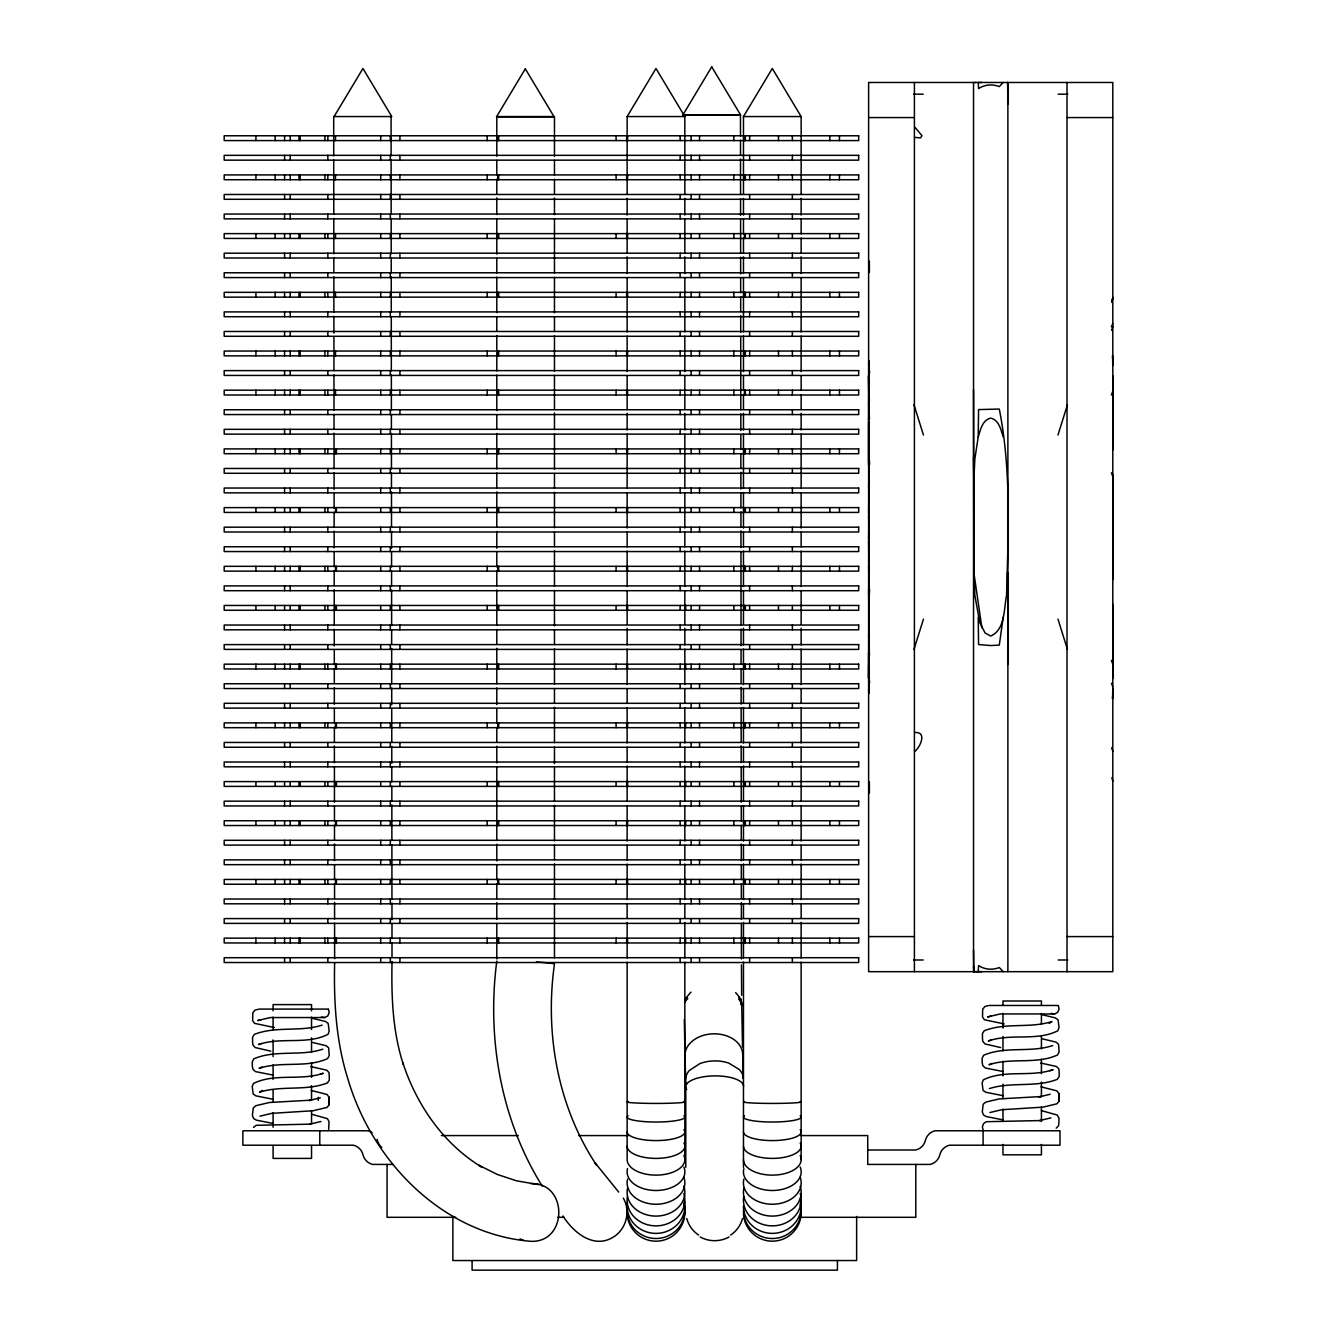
<?xml version="1.0" encoding="UTF-8"?>
<svg xmlns="http://www.w3.org/2000/svg" width="1337" height="1337" viewBox="0 0 1337 1337"><rect width="100%" height="100%" fill="white"/><g stroke="black" fill="none" stroke-linecap="round" stroke-linejoin="round"><path stroke-width="1.5" d="M259.963 1116.161L271.745 1113.353L313.176 1110.729L326.997 1107.437L329.052 1104.897L329.052 1101.504M329.052 1100.585L329.052 1097.192L327.013 1094.468L311.137 1090.44M868.649 388.649L868.615 375.262L868.615 463.237M868.649 665.508L868.615 678.878L868.615 652.439M1058.937 1096.992L1058.937 1093.599L1056.882 1090.858L1041.005 1086.847M989.848 1112.568L1001.63 1109.743L1043.061 1107.136L1056.865 1103.827L1058.937 1101.304L1058.937 1097.911M973.537 389.685L973.804 572.253L974.857 595.266L979.737 622.49L985.051 632.936L990.7 636.061C1005.407 629.694 1003.786 608.536 1006.56 595.266C1008.232 533.162 1011.39 470.357 999.291 409.055L978.567 409.59L978.216 436.998L974.857 458.875L973.804 481.905L973.804 572.253L981.91 627.972M1112.802 500.506L1112.802 553.652M868.615 512.973L869.134 470.189L868.615 487.621M1112.802 626.936L1112.802 664.522M1112.802 389.635L1112.802 427.222M868.615 538.677L869.134 512.723L868.615 677.926M1112.802 604.207L1112.802 678.444M1112.802 474.585L1112.802 579.573M868.615 419.751L869.368 398.944M868.615 465.543L868.615 421.64M973.537 966.216L973.804 971.681L978.216 971.681L978.567 965.531C984.567 969.676 992.572 970.227 999.291 967.537L1003.201 971.681L1112.802 971.681L1112.802 82.476L868.615 82.476L868.615 971.681L1003.201 971.681M1112.802 688.655L1112.551 698.415L1112.802 696.961M869.618 589.784L869.033 598.625L868.615 588.614M1112.551 698.415L1112.802 694.872M868.615 690.276L869.134 683.909L868.615 686.065M1112.802 375.714L1112.802 449.951M496.796 961.036C486.718 1038.297 500.807 1119.955 542.438 1186.404M869.618 371.218L869.033 376.716L869.134 360.856L868.615 363.681M328.651 1129.397L329.052 1121.643L327.415 1118.651L311.538 1114.222M1003.201 617.159L999.291 645.102L990.7 645.554L978.567 644.551L978.216 617.159M684.895 1002.082L684.979 999.458L687.803 995.898A28.846 23.314 -1.1 0 1 691.062 992.121M741.333 1003.268L741.734 1005.357L740.698 998.99L737.757 995.163A28.846 23.314 -1.1 0 0 735.617 992.656M869.368 261.2L869.368 272.43M869.368 781.71L869.368 792.958M923.449 619.115L913.956 649.448M1057.968 435.026L1067.461 404.71M1111.699 301.326L1112.802 297.366M978.216 436.998C980.422 430.013 982.377 419.902 990.7 418.097C999.04 419.902 1000.978 430.013 1003.201 436.998M1111.699 302.346L1112.802 298.803M1111.632 330.289L1112.802 326.495M1111.398 395.017L1112.802 391.156M741.751 1006.276L741.333 1002.115L741.734 1005.056L738.91 997.135M1111.398 326.83L1112.802 323.454M687.118 997.101L684.995 1001.914A28.846 13.922 -0.4 0 1 687.836 998.538M334.1 116.553L362.945 68.488L391.791 116.553L333.698 116.553L333.715 155.844M627.137 194.216L627.137 116.553L655.982 68.488L684.828 116.553L684.828 194.216M743.472 194.216L743.472 116.553L772.301 68.488L801.147 116.553L801.147 194.216M914.625 751.528C920.174 747.433 927.226 731.874 915.26 732.492M1003.118 82.476L999.291 86.604C992.572 83.93 984.567 84.465 978.567 88.626L978.283 82.476L981.809 82.476M1056.213 1128.194L1058.536 1125.804L1058.937 1122.361L1058.937 1118.05L1057.3 1115.041L1041.406 1110.629M253.529 1127.392L256.269 1125.303L311.538 1124.133M1049.211 1023.357L1052.002 1021.518C1030.008 1028.638 1005.875 1022.22 984.182 1030.777L982.444 1033.618L982.444 1037.93L982.779 1041.389L985.035 1043.946L1000.711 1047.59M262.453 1090.424L259.512 1092.195C281.539 1085.109 305.672 1091.427 327.398 1082.937L329.27 1080.196L329.27 1075.85L329.002 1072.541L326.696 1070.152L310.852 1066.625M260.999 1019.713L257.723 1020.566L270.258 1017.557L324.757 1017.557L327.749 1015.97L329.169 1012.828L328.501 1009.351M990.884 1016.103L987.592 1016.972L1000.143 1013.964L1054.642 1013.964L1057.634 1012.376L1059.054 1009.234L1058.386 1005.758M262.169 1066.993L259.094 1068.363C281.238 1060.843 306.156 1068.38 327.649 1058.57L329.22 1055.528L328.668 1047.874L326.211 1045.735L312.691 1042.492M992.054 1063.4L988.979 1064.77C1011.123 1057.233 1036.041 1064.787 1057.534 1054.977L1059.105 1051.935L1058.553 1044.281L1056.096 1042.125L1042.576 1038.899M729.049 1236.976C720.175 1241.923 709.078 1241.923 700.204 1236.976M261.617 1043.495L258.476 1044.581C280.837 1036.626 306.674 1045.183 328.016 1034.337L329.153 1031.094L328.183 1023.457L325.509 1021.485L312.256 1018.309M991.486 1039.885L988.361 1040.988C1010.722 1033.033 1036.559 1041.573 1057.901 1030.727L1059.038 1027.484L1058.068 1019.864L1055.378 1017.892L1042.141 1014.716M319.944 1074.346L323.236 1073.243C300.758 1081.115 275.038 1072.826 253.462 1083.438L252.225 1086.53L253.178 1094.034L255.969 1095.872L273.132 1099.281M1049.829 1070.753L1053.121 1069.633C1030.643 1077.522 1004.906 1069.232 983.33 1079.845L982.11 1082.937L983.063 1090.44L985.854 1092.279L1003.017 1095.688M258.191 1009.301L254.916 1010.154L252.793 1012.844L252.643 1020.616L254.531 1023.357L274.386 1027.551M988.076 1005.708L984.801 1006.56L982.678 1009.234L982.528 1017.022L984.4 1019.763L1004.271 1023.941M322.117 1025.128C300.123 1032.231 275.99 1025.83 254.297 1034.387L252.576 1037.211L252.576 1041.523L252.894 1044.982L255.15 1047.539L270.826 1051.183M322.785 1049.177C300.457 1056.648 275.572 1049.411 253.746 1058.871L252.292 1061.795L252.292 1066.141L252.994 1069.416L255.601 1071.639L272.949 1075.082M320.362 1097.844L309.081 1100.552L311.137 1100.15L269.272 1102.507L255.952 1105.699L253.295 1107.838L252.409 1115.509L253.646 1118.601L256.537 1120.189L273.416 1123.531M309.482 1124.25L321.014 1121.492M1052.67 1045.567C1030.326 1053.038 1005.441 1045.818 983.631 1055.261L982.16 1058.185L982.16 1062.547L982.879 1065.823L985.469 1068.046L1002.834 1071.472M989.38 1088.585C1011.407 1081.516 1035.54 1087.833 1057.283 1079.343L1059.155 1076.586L1059.155 1072.257L1058.887 1068.948L1056.581 1066.542L1040.738 1063.015M1050.23 1094.251L1038.949 1096.942L1041.005 1096.557L999.14 1098.914L985.82 1102.089L983.163 1104.245L982.294 1111.916L983.531 1115.008L986.422 1116.596L1003.302 1119.938M1039.35 1120.64L1050.899 1117.882M1041.406 1120.523L986.138 1121.71L983.397 1123.799L982.361 1127.191L983.397 1130.567M974.94 82.476L976.211 82.476M682.789 115.216L740.464 115.149L740.497 136.023M913.572 94.175L923.249 94.175M1058.169 94.175L1067.845 94.175M627.137 116.553L684.828 116.553M743.472 116.553L801.147 116.553M868.615 117.572L914.408 117.572M1067.01 117.572L1112.802 117.572M868.615 936.585L914.408 936.585M1067.01 936.585L1112.802 936.585M913.572 959.983L923.249 959.983M1058.169 959.983L1067.845 959.983M978.216 971.681L981.91 971.681M989.046 1005.474L1058.102 1005.474M259.161 1009.084L328.217 1009.084M441.377 1135.581L518.321 1135.581M578.637 1135.581L628.557 1135.581M801.181 1135.581L867.73 1135.581L867.73 1164.427L930.218 1164.427A12.986 12.986 0 0 0 939.827 1154.817A12.986 12.986 0 0 1 949.437 1145.207L1059.99 1145.207L1059.99 1130.784L935.031 1130.784A12.986 12.986 0 0 0 925.405 1140.394A12.986 12.986 0 0 1 915.795 1150.004L867.73 1150.004M393.078 1164.427L372.639 1164.427A12.986 12.986 0 0 1 363.029 1154.817A12.986 12.986 0 0 0 353.419 1145.207L242.866 1145.207L242.866 1130.784L367.842 1130.784A12.986 12.986 0 0 1 372.171 1132.706M455.767 1217.305L387.061 1217.305L387.061 1164.427M557.763 1217.305L563.997 1217.305M799.225 1217.305L915.795 1217.305L915.795 1164.427M531.006 1183.629C568.058 1182.226 568.058 1242.708 531.006 1241.321C443.566 1234.385 373.508 1162.806 348.706 1081.633L348.255 1080.095C336.088 1042.258 333.715 1002.332 334.634 962.841M1051.233 1013.413L1054.642 1013.964M321.365 1017.006L324.757 1017.557M538.477 1184.615L516.349 1180.772L497.28 1174.438L478.997 1165.296L482.222 1167.418C443.6 1144.154 416.609 1105.131 402.821 1062.681L403.256 1064.219C392.493 1031.078 391.34 996.015 392.025 961.47M914.625 137.393L920.508 137.895L922.012 135.739L915.26 127.583M520.076 1238.898L523.552 1240.335M741.717 1002.499L738.743 999.19M618.697 1192.086L595.115 1162.889L596.77 1165.496C557.679 1106.835 544.644 1033.267 554.471 964.027A28.879 1.203 3 0 0 536.354 961.971M562.961 1215.935C573.005 1232.062 593.177 1249.109 612.73 1237.444C626.134 1229.823 631.081 1211.372 623.276 1198.052M1111.398 660.378L1112.802 664.188M1111.482 683.274L1112.802 686.85M1067.461 649.448L1057.968 619.115M913.956 404.71L923.449 435.026M1111.465 472.78L1112.802 476.557M1111.632 747.734L1112.802 751.394M741.082 1002.75L740.698 998.99M1111.866 777.666L1112.802 781.243M868.615 368.093L869.134 370.249L868.615 363.881M741.634 1004.722L741.199 1003.302M868.615 690.46L869.134 693.285L869.033 677.424L869.618 682.906M1112.802 359.285L1112.551 355.742L1112.802 365.502M869.618 464.407L869.033 455.549L869.134 541.435L868.615 515.464M1007.881 87.941L1007.613 82.476L1007.881 104.236M868.615 403.339L869.368 419.317L868.615 376.215M868.615 634.407L869.368 655.214L868.615 590.904M868.615 566.52L869.134 583.968L868.615 541.167M685.63 1079.561L685.012 1055.428A28.846 21.141 -1.3 0 1 713.59 1033.819A28.846 21.141 -1.3 0 1 742.687 1054.475L743.288 1078.508A29.915 18.417 -1.3 0 0 739.344 1069.533L728.732 1063.082A28.361 17.465 -1.3 0 0 699.903 1063.6L689.407 1070.436A29.915 18.417 -1.3 0 0 686.65 1084.223M741.751 1006.761L742.536 1046.921M684.31 1019.513L684.862 1047.79M973.537 949.922L973.804 971.681M1007.881 596.62L1007.613 572.253L1007.881 664.472M973.537 457.521L973.804 481.905M741.45 964.879L741.667 995.296M740.497 140.201L740.514 154.825M740.514 159.003L740.564 194.517M740.564 198.695L740.581 215.391M740.581 219.569L740.631 252.994M740.631 257.172L740.648 273.884M740.648 278.063L740.665 292.669M740.681 296.847L740.698 311.471M740.698 315.649L740.715 332.361M740.715 336.54L740.798 409.64M740.815 413.818L740.832 430.514M740.832 434.692L740.848 449.316M740.848 453.494L740.865 468.117M740.865 472.295L740.899 489.008M740.899 493.186L740.915 507.793M740.915 511.971L740.932 526.594M740.932 530.772L740.965 547.485M740.965 551.663L741.049 624.763M741.049 628.942L741.066 645.654M741.082 649.815L741.099 664.439M741.099 668.617L741.116 683.24M741.116 687.419L741.133 704.131M741.149 708.309L741.183 741.717M741.183 745.896L741.199 762.608M741.216 766.786L741.25 802.284M741.25 806.462L741.266 821.085M741.266 825.263L741.283 839.887M741.3 844.065L741.316 860.777M741.316 864.955L741.333 879.562M741.333 883.74L741.35 898.364M741.366 902.542L741.383 919.254M741.383 923.432L741.433 958.93M391.106 155.811L391.089 116.553M391.106 159.989L391.173 214.254M391.173 218.432L391.206 253.913M391.223 258.091L391.24 272.698M391.24 276.876L391.273 312.357M391.29 316.535L391.34 370.8M391.357 374.978L391.39 410.459M391.39 414.62L391.407 429.244M391.423 433.405L391.457 468.903M391.457 473.064L391.474 487.687M391.49 491.849L391.524 527.33M391.524 531.508L391.54 548.203M391.557 552.382L391.574 566.988M391.574 571.166L391.591 585.773M391.591 589.951L391.641 625.432M391.641 629.61L391.657 644.217M391.657 648.395L391.708 683.875M391.708 688.054L391.724 704.749M391.724 708.928L391.774 742.319M391.774 746.497L391.791 763.193M391.791 767.371L391.808 781.978M391.825 786.156L391.841 800.763M391.841 804.941L391.875 840.421M391.891 844.6L391.942 898.865M391.958 903.043L391.975 919.739M391.975 923.9L391.992 938.524M391.992 942.685L392.008 957.309M333.715 160.005L333.782 214.221M333.782 218.399L333.832 253.846M333.832 258.008L333.849 272.614M333.849 276.776L333.899 312.24M333.899 316.401L333.916 333.08M333.916 337.258L333.966 370.616M333.966 374.795L333.999 410.242M334.016 414.403L334.033 429.01M334.033 433.171L334.066 468.635M334.083 472.797L334.1 489.476M334.1 493.654L334.116 508.244M334.116 512.422L334.133 527.012M334.15 531.19L334.166 547.869M334.166 552.031L334.183 566.637M334.183 570.799L334.2 585.405M334.217 589.567L334.25 625.031M334.25 629.192L334.267 645.871M334.283 650.049L334.3 664.639M334.3 668.818L334.317 683.408M334.317 687.586L334.334 704.265M334.35 708.426L334.367 723.033M334.367 727.194L334.384 741.801M334.384 745.962L334.4 762.658M334.417 766.82L334.451 802.267M334.451 806.445L334.467 821.035M334.484 825.213L334.501 839.803M334.501 843.981L334.517 860.66M334.517 864.822L334.534 879.428M334.551 883.59L334.568 898.197M334.568 902.358L334.584 919.054M334.584 923.215L334.634 958.662M1067.01 82.476L1067.01 971.681M1058.937 1093.599L1058.937 1101.304M1041.423 1005.157L1041.423 1000.995L1002.967 1000.995L1002.967 1005.157M1041.423 1013.479L1041.423 1023.875M1041.423 1036.342L1041.423 1048.81M1041.423 1059.205L1041.423 1073.745M1041.423 1082.068L1041.423 1096.607M1041.423 1107.003L1041.423 1121.559M1041.423 1144.422L1041.423 1154.817L1002.967 1154.817L1002.967 1144.422M1007.881 82.476L1007.881 971.681M1002.967 1013.479L1002.967 1028.019M1002.967 1036.342L1002.967 1050.882M1002.967 1061.277L1002.967 1075.834M1002.967 1084.14L1002.967 1098.696M1002.967 1109.092L1002.967 1121.559M983.096 1130.784L983.096 1145.207M973.537 82.476L973.537 971.681M914.408 82.476L914.408 971.681M856.633 1216.469L856.633 1260.54L452.875 1260.54L452.875 1216.469M839.452 135.772L839.452 140.586M839.452 174.913L839.452 179.726M839.452 233.624L839.452 238.437M839.452 292.335L839.452 297.148M839.452 351.046L839.452 355.859M839.452 390.187L839.452 395M839.452 448.898L839.452 453.711M839.452 507.609L839.452 512.422M839.452 566.32L839.452 571.133M839.452 605.46L839.452 610.274M839.452 664.171L839.452 668.968M839.452 722.882L839.452 727.679M839.452 781.593L839.452 786.39M839.452 820.734L839.452 825.531M839.452 879.445L839.452 884.242M839.452 938.139L839.452 942.953M837.413 1260.54L837.413 1270.15L472.095 1270.15L472.095 1260.54M829.842 135.772L829.842 140.586M829.842 174.913L829.842 179.726M829.842 233.624L829.842 238.437M829.842 292.335L829.842 297.148M829.842 351.046L829.842 355.859M829.842 390.187L829.842 395M829.842 448.898L829.842 453.711M829.842 507.609L829.842 512.422M829.842 566.32L829.842 571.133M829.842 605.46L829.842 610.274M829.842 664.171L829.842 668.968M829.842 722.882L829.842 727.679M829.842 781.593L829.842 786.39M829.842 820.734L829.842 825.531M829.842 879.445L829.842 884.242M829.842 938.139L829.842 942.953M801.147 198.377L801.147 215.073M801.147 219.251L801.147 233.858M801.147 238.036L801.147 252.643M801.147 256.804L801.147 273.5M801.147 277.678L801.147 331.927M801.147 336.105L801.147 371.569M801.147 375.747L801.147 390.354M801.147 394.532L801.147 409.139M801.147 413.317L801.147 429.996M801.147 434.174L801.147 488.423M801.147 492.601L801.147 528.082M801.147 532.26L801.147 546.866M801.147 551.028L801.147 586.508M801.147 590.687L801.147 624.061M801.147 628.24L801.147 644.935M801.147 649.113L801.147 684.577M801.147 688.756L801.147 703.362M801.147 707.54L801.147 743.004M801.147 747.182L801.147 761.789M801.147 765.967L801.147 801.431M801.147 805.609L801.147 841.073M801.147 845.251L801.147 859.858M801.147 864.036L801.147 899.5M801.147 903.678L801.147 918.285M801.147 922.463L801.147 957.944M801.147 962.105L801.147 1159.563M792.356 135.772L792.356 140.586M792.356 155.343L792.356 160.156M792.356 174.913L792.356 179.726M792.356 194.483L792.356 199.297M792.356 214.054L792.356 218.867M792.356 233.624L792.356 238.437M792.356 253.194L792.356 258.008M792.356 272.765L792.356 277.578M792.356 292.335L792.356 297.148M792.356 311.905L792.356 316.719M792.356 331.476L792.356 336.289M792.356 351.046L792.356 355.859M792.356 370.616L792.356 375.43M792.356 390.187L792.356 395M792.356 409.757L792.356 414.57M792.356 429.327L792.356 434.141M792.356 448.898L792.356 453.711M792.356 468.468L792.356 473.281M792.356 488.038L792.356 492.852M792.356 507.609L792.356 512.422M792.356 527.179L792.356 531.992M792.356 546.749L792.356 551.563M792.356 566.32L792.356 571.133M792.356 585.89L792.356 590.703M792.356 605.46L792.356 610.274M792.356 625.031L792.356 629.827M792.356 644.601L792.356 649.398M792.356 664.171L792.356 668.968M792.356 683.742L792.356 688.538M792.356 703.312L792.356 708.109M792.356 722.882L792.356 727.679M792.356 742.453L792.356 747.249M792.356 762.023L792.356 766.82M792.356 781.593L792.356 786.39M792.356 801.164L792.356 805.96M792.356 820.734L792.356 825.531M792.356 840.304L792.356 845.101M792.356 859.875L792.356 864.671M792.356 879.445L792.356 884.242M792.356 899.016L792.356 903.812M792.356 918.586L792.356 923.382M792.356 938.139L792.356 942.953M792.356 957.71L792.356 962.523M778.485 135.772L778.485 140.586M778.485 174.913L778.485 179.726M778.485 233.624L778.485 238.437M778.485 292.335L778.485 297.148M778.485 351.046L778.485 355.859M778.485 390.187L778.485 395M778.485 448.898L778.485 453.711M778.485 507.609L778.485 512.422M778.485 566.32L778.485 571.133M778.485 605.46L778.485 610.274M778.485 664.171L778.485 668.968M778.485 722.882L778.485 727.679M778.485 781.593L778.485 786.39M778.485 820.734L778.485 825.531M778.485 879.445L778.485 884.242M778.485 938.139L778.485 942.953M749.639 135.772L749.639 140.586M749.639 155.343L749.639 160.156M749.639 174.913L749.639 179.726M749.639 194.483L749.639 199.297M749.639 214.054L749.639 218.867M749.639 233.624L749.639 238.437M749.639 253.194L749.639 258.008M749.639 272.765L749.639 277.578M749.639 292.335L749.639 297.148M749.639 311.905L749.639 316.719M749.639 331.476L749.639 336.289M749.639 351.046L749.639 355.859M749.639 370.616L749.639 375.43M749.639 390.187L749.639 395M749.639 409.757L749.639 414.57M749.639 429.327L749.639 434.141M749.639 448.898L749.639 453.711M749.639 468.468L749.639 473.281M749.639 488.038L749.639 492.852M749.639 507.609L749.639 512.422M749.639 527.179L749.639 531.992M749.639 546.749L749.639 551.563M749.639 566.32L749.639 571.133M749.639 585.89L749.639 590.703M749.639 605.46L749.639 610.274M749.639 625.031L749.639 629.827M749.639 644.601L749.639 649.398M749.639 664.171L749.639 668.968M749.639 683.742L749.639 688.538M749.639 703.312L749.639 708.109M749.639 722.882L749.639 727.679M749.639 742.453L749.639 747.249M749.639 762.023L749.639 766.82M749.639 781.593L749.639 786.39M749.639 801.164L749.639 805.96M749.639 820.734L749.639 825.531M749.639 840.304L749.639 845.101M749.639 859.875L749.639 864.671M749.639 879.445L749.639 884.242M749.639 899.016L749.639 903.812M749.639 918.586L749.639 923.382M749.639 938.139L749.639 942.953M749.639 957.71L749.639 962.523M745.344 135.772L745.344 140.586M745.344 174.913L745.344 179.726M745.344 233.624L745.344 238.437M745.344 292.335L745.344 297.148M745.344 351.046L745.344 355.859M745.344 390.187L745.344 395M745.344 448.898L745.344 453.711M745.344 507.609L745.344 512.422M745.344 566.32L745.344 571.133M745.344 605.46L745.344 610.274M745.344 664.171L745.344 668.968M745.344 722.882L745.344 727.679M745.344 781.593L745.344 786.39M745.344 820.734L745.344 825.531M745.344 879.445L745.344 884.242M745.344 938.139L745.344 942.953M744.442 135.772L744.442 140.586M744.442 174.913L744.442 179.726M744.442 233.624L744.442 238.437M744.442 292.335L744.442 297.148M744.442 351.046L744.442 355.859M744.442 390.187L744.442 395M744.442 448.898L744.442 453.711M744.442 507.609L744.442 512.422M744.442 566.32L744.442 571.133M744.442 605.46L744.442 610.274M744.442 664.171L744.442 668.968M744.442 722.882L744.442 727.679M744.442 781.593L744.442 786.39M744.442 820.734L744.442 825.531M744.442 879.445L744.442 884.242M744.442 938.139L744.442 942.953M743.472 198.377L743.472 215.073M743.472 219.251L743.472 233.858M743.472 238.036L743.472 252.643M743.472 256.804L743.472 273.5M743.472 277.678L743.472 331.927M743.472 336.105L743.472 371.569M743.472 375.747L743.472 390.354M743.472 394.532L743.472 409.139M743.472 413.317L743.472 429.996M743.472 434.174L743.472 488.423M743.472 492.601L743.472 528.082M743.472 532.26L743.472 546.866M743.472 551.028L743.472 586.508M743.472 590.687L743.472 624.061M743.472 628.24L743.472 644.935M743.472 649.113L743.472 684.577M743.472 688.756L743.472 703.362M743.472 707.54L743.472 743.004M743.472 747.182L743.472 761.789M743.472 765.967L743.472 801.431M743.472 805.609L743.472 841.073M743.472 845.251L743.472 859.858M743.472 864.036L743.472 899.5M743.472 903.678L743.472 918.285M743.472 922.463L743.472 957.944M743.472 962.105L743.472 1167.318M733.846 135.772L733.846 140.586M733.846 174.913L733.846 179.726M733.846 233.624L733.846 238.437M733.846 292.335L733.846 297.148M733.846 351.046L733.846 355.859M733.846 390.187L733.846 395M733.846 448.898L733.846 453.711M733.846 507.609L733.846 512.422M733.846 566.32L733.846 571.133M733.846 605.46L733.846 610.274M733.846 664.171L733.846 668.968M733.846 722.882L733.846 727.679M733.846 781.593L733.846 786.39M733.846 820.734L733.846 825.531M733.846 879.445L733.846 884.242M733.846 938.139L733.846 942.953M699.535 135.772L699.535 140.586M699.535 155.343L699.535 160.156M699.535 174.913L699.535 179.726M699.535 194.483L699.535 199.297M699.535 214.054L699.535 218.867M699.535 233.624L699.535 238.437M699.535 253.194L699.535 258.008M699.535 272.765L699.535 277.578M699.535 292.335L699.535 297.148M699.535 311.905L699.535 316.719M699.535 331.476L699.535 336.289M699.535 351.046L699.535 355.859M699.535 370.616L699.535 375.43M699.535 390.187L699.535 395M699.535 409.757L699.535 414.57M699.535 429.327L699.535 434.141M699.535 448.898L699.535 453.711M699.535 468.468L699.535 473.281M699.535 488.038L699.535 492.852M699.535 507.609L699.535 512.422M699.535 527.179L699.535 531.992M699.535 546.749L699.535 551.563M699.535 566.32L699.535 571.133M699.535 585.89L699.535 590.703M699.535 605.46L699.535 610.274M699.535 625.031L699.535 629.827M699.535 644.601L699.535 649.398M699.535 664.171L699.535 668.968M699.535 683.742L699.535 688.538M699.535 703.312L699.535 708.109M699.535 722.882L699.535 727.679M699.535 742.453L699.535 747.249M699.535 762.023L699.535 766.82M699.535 781.593L699.535 786.39M699.535 801.164L699.535 805.96M699.535 820.734L699.535 825.531M699.535 840.304L699.535 845.101M699.535 859.875L699.535 864.671M699.535 879.445L699.535 884.242M699.535 899.016L699.535 903.812M699.535 918.586L699.535 923.382M699.535 938.139L699.535 942.953M699.535 957.71L699.535 962.523M691.145 135.772L691.145 140.586M691.145 155.343L691.145 160.156M691.145 174.913L691.145 179.726M691.145 194.483L691.145 199.297M691.145 214.054L691.145 218.867M691.145 233.624L691.145 238.437M691.145 253.194L691.145 258.008M691.145 272.765L691.145 277.578M691.145 292.335L691.145 297.148M691.145 311.905L691.145 316.719M691.145 331.476L691.145 336.289M691.145 351.046L691.145 355.859M691.145 370.616L691.145 375.43M691.145 390.187L691.145 395M691.145 409.757L691.145 414.57M691.145 429.327L691.145 434.141M691.145 448.898L691.145 453.711M691.145 468.468L691.145 473.281M691.145 488.038L691.145 492.852M691.145 507.609L691.145 512.422M691.145 527.179L691.145 531.992M691.145 546.749L691.145 551.563M691.145 566.32L691.145 571.133M691.145 585.89L691.145 590.703M691.145 605.46L691.145 610.274M691.145 625.031L691.145 629.827M691.145 644.601L691.145 649.398M691.145 664.171L691.145 668.968M691.145 683.742L691.145 688.538M691.145 703.312L691.145 708.109M691.145 722.882L691.145 727.679M691.145 742.453L691.145 747.249M691.145 762.023L691.145 766.82M691.145 781.593L691.145 786.39M691.145 801.164L691.145 805.96M691.145 820.734L691.145 825.531M691.145 840.304L691.145 845.101M691.145 859.875L691.145 864.671M691.145 879.445L691.145 884.242M691.145 899.016L691.145 903.812M691.145 918.586L691.145 923.382M691.145 938.139L691.145 942.953M691.145 957.71L691.145 962.523M685.781 1086.78L685.781 1167.318M685.63 605.46L685.63 610.274M685.63 664.171L685.63 668.968M685.63 722.882L685.63 727.679M685.63 781.593L685.63 786.39M685.63 820.734L685.63 825.531M685.63 879.445L685.63 884.242M685.63 938.139L685.63 942.953M684.828 198.377L684.828 215.073M684.828 219.251L684.828 252.643M684.828 256.804L684.828 273.5M684.828 277.678L684.828 331.927M684.828 336.105L684.828 371.569M684.828 375.747L684.828 409.139M684.828 413.317L684.828 429.996M684.828 434.174L684.828 488.423M684.828 492.601L684.828 528.082M684.828 532.26L684.828 546.866M684.828 551.028L684.828 586.508M684.828 590.687L684.828 624.061M684.828 628.24L684.828 644.935M684.828 649.113L684.828 684.577M684.828 688.756L684.828 703.362M684.828 707.54L684.828 743.004M684.828 747.182L684.828 761.789M684.828 765.967L684.828 801.431M684.828 805.609L684.828 841.073M684.828 845.251L684.828 859.858M684.828 864.036L684.828 899.5M684.828 903.678L684.828 918.285M684.828 922.463L684.828 957.944M684.828 962.105L684.828 1159.563M680.149 135.772L680.149 140.586M680.149 155.343L680.149 160.156M680.149 174.913L680.149 179.726M680.149 194.483L680.149 199.297M680.149 214.054L680.149 218.867M680.149 233.624L680.149 238.437M680.149 253.194L680.149 258.008M680.149 272.765L680.149 277.578M680.149 292.335L680.149 297.148M680.149 311.905L680.149 316.719M680.149 331.476L680.149 336.289M680.149 351.046L680.149 355.859M680.149 370.616L680.149 375.43M680.149 390.187L680.149 395M680.149 409.757L680.149 414.57M680.149 429.327L680.149 434.141M680.149 448.898L680.149 453.711M680.149 468.468L680.149 473.281M680.149 488.038L680.149 492.852M680.149 507.609L680.149 512.422M680.149 527.179L680.149 531.992M680.149 546.749L680.149 551.563M680.149 566.32L680.149 571.133M680.149 585.89L680.149 590.703M680.149 605.46L680.149 610.274M680.149 625.031L680.149 629.827M680.149 644.601L680.149 649.398M680.149 664.171L680.149 668.968M680.149 683.742L680.149 688.538M680.149 703.312L680.149 708.109M680.149 722.882L680.149 727.679M680.149 742.453L680.149 747.249M680.149 762.023L680.149 766.82M680.149 781.593L680.149 786.39M680.149 801.164L680.149 805.96M680.149 820.734L680.149 825.531M680.149 840.304L680.149 845.101M680.149 859.875L680.149 864.671M680.149 879.445L680.149 884.242M680.149 899.016L680.149 903.812M680.149 918.586L680.149 923.382M680.149 938.139L680.149 942.953M680.149 957.71L680.149 962.523M627.588 135.772L627.588 140.586M627.588 174.913L627.588 179.726M627.588 233.624L627.588 238.437M627.588 292.335L627.588 297.148M627.588 351.046L627.588 355.859M627.588 390.187L627.588 395M627.588 448.898L627.588 453.711M627.588 507.609L627.588 512.422M627.588 566.32L627.588 571.133M627.588 605.46L627.588 610.274M627.588 664.171L627.588 668.968M627.588 722.882L627.588 727.679M627.588 781.593L627.588 786.39M627.588 820.734L627.588 825.531M627.588 879.445L627.588 884.242M627.588 938.139L627.588 942.953M627.137 198.377L627.137 215.073M627.137 219.251L627.137 233.858M627.137 238.036L627.137 252.643M627.137 256.804L627.137 273.5M627.137 277.678L627.137 331.927M627.137 336.105L627.137 371.569M627.137 375.747L627.137 390.354M627.137 394.532L627.137 409.139M627.137 413.317L627.137 429.996M627.137 434.174L627.137 488.423M627.137 492.601L627.137 528.082M627.137 532.26L627.137 546.866M627.137 551.028L627.137 586.508M627.137 590.687L627.137 624.061M627.137 628.24L627.137 644.935M627.137 649.113L627.137 684.577M627.137 688.756L627.137 703.362M627.137 707.54L627.137 743.004M627.137 747.182L627.137 761.789M627.137 765.967L627.137 801.431M627.137 805.609L627.137 841.073M627.137 845.251L627.137 859.858M627.137 864.036L627.137 899.5M627.137 903.678L627.137 918.285M627.137 922.463L627.137 957.944M627.137 962.105L627.137 1159.563A28.879 15.559 0 0 0 659.759 1174.989A28.879 15.559 0 0 0 683.875 1155.536M626.685 135.772L626.685 140.586M626.685 174.913L626.685 179.726M626.685 233.624L626.685 238.437M626.685 292.335L626.685 297.148M626.685 351.046L626.685 355.859M626.685 390.187L626.685 395M626.685 448.898L626.685 453.711M626.685 507.609L626.685 512.422M626.685 566.32L626.685 571.133M626.685 605.46L626.685 610.274M626.685 664.171L626.685 668.968M626.685 722.882L626.685 727.679M626.685 781.593L626.685 786.39M626.685 820.734L626.685 825.531M626.685 879.445L626.685 884.242M626.685 938.139L626.685 942.953M616.09 135.772L616.09 140.586M616.09 174.913L616.09 179.726M616.09 233.624L616.09 238.437M616.09 292.335L616.09 297.148M616.09 351.046L616.09 355.859M616.09 390.187L616.09 395M616.09 448.898L616.09 453.711M616.09 507.609L616.09 512.422M616.09 566.32L616.09 571.133M616.09 605.46L616.09 610.274M616.09 664.171L616.09 668.968M616.09 722.882L616.09 727.679M616.09 781.593L616.09 786.39M616.09 820.734L616.09 825.531M616.09 879.445L616.09 884.242M616.09 938.139L616.09 942.953M554.471 156.212L554.471 116.553L496.796 116.553L496.796 156.178M554.471 160.39L554.471 174.997M554.471 179.175L554.471 193.781M554.471 197.96L554.471 214.655M554.471 218.833L554.471 273.099M554.471 277.277L554.471 312.758M554.471 316.936L554.471 331.559M554.471 335.721L554.471 371.218M554.471 375.379L554.471 408.788M554.471 412.966L554.471 429.662M554.471 433.84L554.471 469.32M554.471 473.499L554.471 488.105M554.471 492.283L554.471 527.764M554.471 531.942L554.471 546.549M554.471 550.727L554.471 586.208M554.471 590.386L554.471 625.866M554.471 630.045L554.471 644.651M554.471 648.829L554.471 684.31M554.471 688.488L554.471 703.095M554.471 707.273L554.471 742.754M554.471 746.932L554.471 763.628M554.471 767.806L554.471 801.197M554.471 805.375L554.471 840.873M554.471 845.034L554.471 859.658M554.471 863.819L554.471 899.316M554.471 903.478L554.471 957.76M498.668 135.772L498.668 140.586M498.668 174.913L498.668 179.726M498.668 233.624L498.668 238.437M498.668 292.335L498.668 297.148M498.668 351.046L498.668 355.859M498.668 390.187L498.668 395M498.668 448.898L498.668 453.711M498.668 507.609L498.668 512.422M498.668 566.32L498.668 571.133M498.668 605.46L498.668 610.274M498.668 664.171L498.668 668.968M498.668 722.882L498.668 727.679M498.668 781.593L498.668 786.39M498.668 820.734L498.668 825.531M498.668 879.445L498.668 884.242M498.668 938.139L498.668 942.953M497.782 135.772L497.782 140.586M497.782 174.913L497.782 179.726M497.782 233.624L497.782 238.437M497.782 292.335L497.782 297.148M497.782 351.046L497.782 355.859M497.782 390.187L497.782 395M497.782 448.898L497.782 453.711M497.782 507.609L497.782 512.422M497.782 566.32L497.782 571.133M497.782 605.46L497.782 610.274M497.782 664.171L497.782 668.968M497.782 722.882L497.782 727.679M497.782 781.593L497.782 786.39M497.782 820.734L497.782 825.531M497.782 879.445L497.782 884.242M497.782 938.139L497.782 942.953M496.796 160.34L496.796 174.93M496.796 179.108L496.796 193.698M496.796 197.876L496.796 214.555M496.796 218.733L496.796 254.18M496.796 258.342L496.796 272.932M496.796 277.11L496.796 312.557M496.796 316.719L496.796 331.325M496.796 335.487L496.796 370.934M496.796 375.112L496.796 410.559M496.796 414.721L496.796 429.327M496.796 433.489L496.796 468.936M496.796 473.114L496.796 487.704M496.796 491.882L496.796 527.33M496.796 531.491L496.796 548.17M496.796 552.348L496.796 566.938M496.796 571.116L496.796 585.706M496.796 589.884L496.796 625.332M496.796 629.493L496.796 644.083M496.796 648.261L496.796 683.708M496.796 687.886L496.796 704.566M496.796 708.727L496.796 723.334M496.796 727.495L496.796 742.085M496.796 746.263L496.796 762.942M496.796 767.12L496.796 840.087M496.796 844.265L496.796 860.944M496.796 865.106L496.796 879.713M496.796 883.874L496.796 898.481M496.796 902.642L496.796 919.321M496.796 923.499L496.796 958.947M487.186 135.772L487.186 140.586M487.186 174.913L487.186 179.726M487.186 233.624L487.186 238.437M487.186 292.335L487.186 297.148M487.186 351.046L487.186 355.859M487.186 390.187L487.186 395M487.186 448.898L487.186 453.711M487.186 507.609L487.186 512.422M487.186 566.32L487.186 571.133M487.186 605.46L487.186 610.274M487.186 664.171L487.186 668.968M487.186 722.882L487.186 727.679M487.186 781.593L487.186 786.39M487.186 820.734L487.186 825.531M487.186 879.445L487.186 884.242M487.186 938.139L487.186 942.953M399.93 135.772L399.93 140.586M399.93 155.343L399.93 160.156M399.93 174.913L399.93 179.726M399.93 194.483L399.93 199.297M399.93 214.054L399.93 218.867M399.93 233.624L399.93 238.437M399.93 253.194L399.93 258.008M399.93 272.765L399.93 277.578M399.93 292.335L399.93 297.148M399.93 311.905L399.93 316.719M399.93 331.476L399.93 336.289M399.93 351.046L399.93 355.859M399.93 370.616L399.93 375.43M399.93 390.187L399.93 395M399.93 409.757L399.93 414.57M399.93 429.327L399.93 434.141M399.93 448.898L399.93 453.711M399.93 468.468L399.93 473.281M399.93 488.038L399.93 492.852M399.93 507.609L399.93 512.422M399.93 527.179L399.93 531.992M399.93 546.749L399.93 551.563M399.93 566.32L399.93 571.133M399.93 585.89L399.93 590.703M399.93 605.46L399.93 610.274M399.93 625.031L399.93 629.827M399.93 644.601L399.93 649.398M399.93 664.171L399.93 668.968M399.93 683.742L399.93 688.538M399.93 703.312L399.93 708.109M399.93 722.882L399.93 727.679M399.93 742.453L399.93 747.249M399.93 762.023L399.93 766.82M399.93 781.593L399.93 786.39M399.93 801.164L399.93 805.96M399.93 820.734L399.93 825.531M399.93 840.304L399.93 845.101M399.93 859.875L399.93 864.671M399.93 879.445L399.93 884.242M399.93 899.016L399.93 903.812M399.93 918.586L399.93 923.382M399.93 938.139L399.93 942.953M399.93 957.71L399.93 962.523M390.32 135.772L390.32 140.586M390.32 155.343L390.32 160.156M390.32 174.913L390.32 179.726M390.32 194.483L390.32 199.297M390.32 214.054L390.32 218.867M390.32 233.624L390.32 238.437M390.32 253.194L390.32 258.008M390.32 272.765L390.32 277.578M390.32 292.335L390.32 297.148M390.32 311.905L390.32 316.719M390.32 331.476L390.32 336.289M390.32 351.046L390.32 355.859M390.32 370.616L390.32 375.43M390.32 390.187L390.32 395M390.32 409.757L390.32 414.57M390.32 429.327L390.32 434.141M390.32 448.898L390.32 453.711M390.32 468.468L390.32 473.281M390.32 488.038L390.32 492.852M390.32 507.609L390.32 512.422M390.32 527.179L390.32 531.992M390.32 546.749L390.32 551.563M390.32 566.32L390.32 571.133M390.32 585.89L390.32 590.703M390.32 605.46L390.32 610.274M390.32 625.031L390.32 629.827M390.32 644.601L390.32 649.398M390.32 664.171L390.32 668.968M390.32 683.742L390.32 688.538M390.32 703.312L390.32 708.109M390.32 722.882L390.32 727.679M390.32 742.453L390.32 747.249M390.32 762.023L390.32 766.82M390.32 781.593L390.32 786.39M390.32 801.164L390.32 805.96M390.32 820.734L390.32 825.531M390.32 840.304L390.32 845.101M390.32 859.875L390.32 864.671M390.32 879.445L390.32 884.242M390.32 899.016L390.32 903.812M390.32 918.586L390.32 923.382M390.32 938.139L390.32 942.953M390.32 957.71L390.32 962.523M380.711 135.772L380.711 140.586M380.711 155.343L380.711 160.156M380.711 174.913L380.711 179.726M380.711 194.483L380.711 199.297M380.711 214.054L380.711 218.867M380.711 233.624L380.711 238.437M380.711 253.194L380.711 258.008M380.711 272.765L380.711 277.578M380.711 292.335L380.711 297.148M380.711 311.905L380.711 316.719M380.711 331.476L380.711 336.289M380.711 351.046L380.711 355.859M380.711 370.616L380.711 375.43M380.711 390.187L380.711 395M380.711 409.757L380.711 414.57M380.711 429.327L380.711 434.141M380.711 448.898L380.711 453.711M380.711 468.468L380.711 473.281M380.711 488.038L380.711 492.852M380.711 507.609L380.711 512.422M380.711 527.179L380.711 531.992M380.711 546.749L380.711 551.563M380.711 566.32L380.711 571.133M380.711 585.89L380.711 590.703M380.711 605.46L380.711 610.274M380.711 625.031L380.711 629.827M380.711 644.601L380.711 649.398M380.711 664.171L380.711 668.968M380.711 683.742L380.711 688.538M380.711 703.312L380.711 708.109M380.711 722.882L380.711 727.679M380.711 742.453L380.711 747.249M380.711 762.023L380.711 766.82M380.711 781.593L380.711 786.39M380.711 801.164L380.711 805.96M380.711 820.734L380.711 825.531M380.711 840.304L380.711 845.101M380.711 859.875L380.711 864.671M380.711 879.445L380.711 884.242M380.711 899.016L380.711 903.812M380.711 918.586L380.711 923.382M380.711 938.139L380.711 942.953M380.711 957.71L380.711 962.523M336.389 448.898L336.389 453.711M336.389 507.609L336.389 512.422M336.389 566.32L336.389 571.133M336.389 605.46L336.389 610.274M336.389 664.171L336.389 668.968M336.389 722.882L336.389 727.679M336.389 781.593L336.389 786.39M336.389 820.734L336.389 825.531M336.389 879.445L336.389 884.242M336.389 938.139L336.389 942.953M335.503 135.772L335.503 140.586M335.503 174.913L335.503 179.726M335.503 233.624L335.503 238.437M335.503 292.335L335.503 297.148M335.503 351.046L335.503 355.859M335.503 390.187L335.503 395M335.503 448.898L335.503 453.711M335.503 507.609L335.503 512.422M335.503 566.32L335.503 571.133M335.503 605.46L335.503 610.274M335.503 664.171L335.503 668.968M335.503 722.882L335.503 727.679M335.503 781.593L335.503 786.39M335.503 820.734L335.503 825.531M335.503 879.445L335.503 884.242M335.503 938.139L335.503 942.953M329.052 1097.192L329.052 1104.897M327.832 135.772L327.832 140.586M327.832 155.343L327.832 160.156M327.832 174.913L327.832 179.726M327.832 194.483L327.832 199.297M327.832 214.054L327.832 218.867M327.832 233.624L327.832 238.437M327.832 253.194L327.832 258.008M327.832 272.765L327.832 277.578M327.832 292.335L327.832 297.148M327.832 311.905L327.832 316.719M327.832 331.476L327.832 336.289M327.832 351.046L327.832 355.859M327.832 370.616L327.832 375.43M327.832 390.187L327.832 395M327.832 409.757L327.832 414.57M327.832 429.327L327.832 434.141M327.832 448.898L327.832 453.711M327.832 468.468L327.832 473.281M327.832 488.038L327.832 492.852M327.832 507.609L327.832 512.422M327.832 527.179L327.832 531.992M327.832 546.749L327.832 551.563M327.832 566.32L327.832 571.133M327.832 585.89L327.832 590.703M327.832 605.46L327.832 610.274M327.832 625.031L327.832 629.827M327.832 644.601L327.832 649.398M327.832 664.171L327.832 668.968M327.832 683.742L327.832 688.538M327.832 703.312L327.832 708.109M327.832 722.882L327.832 727.679M327.832 742.453L327.832 747.249M327.832 762.023L327.832 766.82M327.832 781.593L327.832 786.39M327.832 801.164L327.832 805.96M327.832 820.734L327.832 825.531M327.832 840.304L327.832 845.101M327.832 859.875L327.832 864.671M327.832 879.445L327.832 884.242M327.832 899.016L327.832 903.812M327.832 918.586L327.832 923.382M327.832 938.139L327.832 942.953M327.832 957.71L327.832 962.523M324.908 135.772L324.908 140.586M324.908 174.913L324.908 179.726M324.908 233.624L324.908 238.437M324.908 292.335L324.908 297.148M324.908 351.046L324.908 355.859M324.908 390.187L324.908 395M324.908 448.898L324.908 453.711M324.908 507.609L324.908 512.422M324.908 566.32L324.908 571.133M324.908 605.46L324.908 610.274M324.908 664.171L324.908 668.968M324.908 722.882L324.908 727.679M324.908 781.593L324.908 786.39M324.908 820.734L324.908 825.531M324.908 879.445L324.908 884.242M324.908 938.139L324.908 942.953M319.777 1130.784L319.777 1145.207M318.306 1097.276L318.306 1100.368M311.538 1010.839L311.538 1004.605L273.099 1004.605L273.099 1010.839M311.538 1017.073L311.538 1029.54M311.538 1037.863L311.538 1052.403M311.538 1062.798L311.538 1077.355M311.538 1085.661L311.538 1100.217M311.538 1110.612L311.538 1123.08M311.538 1145.943L311.538 1158.41L273.099 1158.41L273.099 1145.943M300.173 135.772L300.173 140.586M300.173 174.913L300.173 179.726M300.173 233.624L300.173 238.437M300.173 292.335L300.173 297.148M300.173 351.046L300.173 355.859M300.173 390.187L300.173 395M300.173 448.898L300.173 453.711M300.173 507.609L300.173 512.422M300.173 566.32L300.173 571.133M300.173 605.46L300.173 610.274M300.173 664.171L300.173 668.968M300.173 722.882L300.173 727.679M300.173 781.593L300.173 786.39M300.173 820.734L300.173 825.531M300.173 879.445L300.173 884.242M300.173 938.139L300.173 942.953M299.003 135.772L299.003 140.586M299.003 174.913L299.003 179.726M299.003 233.624L299.003 238.437M299.003 292.335L299.003 297.148M299.003 351.046L299.003 355.859M299.003 390.187L299.003 395M299.003 448.898L299.003 453.711M299.003 507.609L299.003 512.422M299.003 566.32L299.003 571.133M299.003 605.46L299.003 610.274M299.003 664.171L299.003 668.968M299.003 722.882L299.003 727.679M299.003 781.593L299.003 786.39M299.003 820.734L299.003 825.531M299.003 879.445L299.003 884.242M299.003 938.139L299.003 942.953M290.213 135.772L290.213 140.586M290.213 155.343L290.213 160.156M290.213 174.913L290.213 179.726M290.213 194.483L290.213 199.297M290.213 214.054L290.213 218.867M290.213 233.624L290.213 238.437M290.213 253.194L290.213 258.008M290.213 272.765L290.213 277.578M290.213 292.335L290.213 297.148M290.213 311.905L290.213 316.719M290.213 331.476L290.213 336.289M290.213 351.046L290.213 355.859M290.213 370.616L290.213 375.43M290.213 390.187L290.213 395M290.213 409.757L290.213 414.57M290.213 429.327L290.213 434.141M290.213 448.898L290.213 453.711M290.213 468.468L290.213 473.281M290.213 488.038L290.213 492.852M290.213 507.609L290.213 512.422M290.213 527.179L290.213 531.992M290.213 546.749L290.213 551.563M290.213 566.32L290.213 571.133M290.213 585.89L290.213 590.703M290.213 605.46L290.213 610.274M290.213 625.031L290.213 629.827M290.213 644.601L290.213 649.398M290.213 664.171L290.213 668.968M290.213 683.742L290.213 688.538M290.213 703.312L290.213 708.109M290.213 722.882L290.213 727.679M290.213 742.453L290.213 747.249M290.213 762.023L290.213 766.82M290.213 781.593L290.213 786.39M290.213 801.164L290.213 805.96M290.213 820.734L290.213 825.531M290.213 840.304L290.213 845.101M290.213 859.875L290.213 864.671M290.213 879.445L290.213 884.242M290.213 899.016L290.213 903.812M290.213 918.586L290.213 923.382M290.213 938.139L290.213 942.953M290.213 957.71L290.213 962.523M284.58 135.772L284.58 140.586M284.58 155.343L284.58 160.156M284.58 174.913L284.58 179.726M284.58 194.483L284.58 199.297M284.58 214.054L284.58 218.867M284.58 233.624L284.58 238.437M284.58 253.194L284.58 258.008M284.58 272.765L284.58 277.578M284.58 292.335L284.58 297.148M284.58 311.905L284.58 316.719M284.58 331.476L284.58 336.289M284.58 351.046L284.58 355.859M284.58 370.616L284.58 375.43M284.58 390.187L284.58 395M284.58 409.757L284.58 414.57M284.58 429.327L284.58 434.141M284.58 448.898L284.58 453.711M284.58 468.468L284.58 473.281M284.58 488.038L284.58 492.852M284.58 507.609L284.58 512.422M284.58 527.179L284.58 531.992M284.58 546.749L284.58 551.563M284.58 566.32L284.58 571.133M284.58 585.89L284.58 590.703M284.58 605.46L284.58 610.274M284.58 625.031L284.58 629.827M284.58 644.601L284.58 649.398M284.58 664.171L284.58 668.968M284.58 683.742L284.58 688.538M284.58 703.312L284.58 708.109M284.58 722.882L284.58 727.679M284.58 742.453L284.58 747.249M284.58 762.023L284.58 766.82M284.58 781.593L284.58 786.39M284.58 801.164L284.58 805.96M284.58 820.734L284.58 825.531M284.58 840.304L284.58 845.101M284.58 859.875L284.58 864.671M284.58 879.445L284.58 884.242M284.58 899.016L284.58 903.812M284.58 918.586L284.58 923.382M284.58 938.139L284.58 942.953M284.58 957.71L284.58 962.523M275.155 135.772L275.155 140.586M275.155 174.913L275.155 179.726M275.155 233.624L275.155 238.437M275.155 292.335L275.155 297.148M275.155 351.046L275.155 355.859M275.155 390.187L275.155 395M275.155 448.898L275.155 453.711M275.155 507.609L275.155 512.422M275.155 566.32L275.155 571.133M275.155 605.46L275.155 610.274M275.155 664.171L275.155 668.968M275.155 722.882L275.155 727.679M275.155 781.593L275.155 786.39M275.155 820.734L275.155 825.531M275.155 879.445L275.155 884.242M275.155 938.139L275.155 942.953M273.099 1017.073L273.099 1029.54M273.099 1039.935L273.099 1056.564M273.099 1064.87L273.099 1079.427M273.099 1089.822L273.099 1102.29M273.099 1112.685L273.099 1127.241M255.935 135.772L255.935 140.586M255.935 174.913L255.935 179.726M255.935 233.624L255.935 238.437M255.935 292.335L255.935 297.148M255.935 351.046L255.935 355.859M255.935 390.187L255.935 395M255.935 448.898L255.935 453.711M255.935 507.609L255.935 512.422M255.935 566.32L255.935 571.133M255.935 605.46L255.935 610.274M255.935 664.171L255.935 668.968M255.935 722.882L255.935 727.679M255.935 781.593L255.935 786.39M255.935 820.734L255.935 825.531M255.935 879.445L255.935 884.242M255.935 938.139L255.935 942.953M381.78 1147.363A12.986 12.986 0 0 1 380.895 1146.561M380.092 1145.675A12.986 12.986 0 0 1 378.221 1142.65M377.786 1141.547A12.986 12.986 0 0 1 377.452 1140.394A12.986 12.986 0 0 0 377.118 1139.258M742.486 1218.559A28.846 28.829 0 0 1 730.637 1235.07M698.616 1235.07A28.846 28.829 0 0 1 686.767 1218.559M686.717 1089.538A28.913 10.612 -0.6 0 1 710.816 1076.018A28.913 10.612 -0.6 0 1 743.539 1086.246M683.875 1129.715A28.879 8.64 0 0 1 659.759 1140.511A28.879 8.64 0 0 1 627.12 1131.954M683.875 1115.827A28.879 4.93 0 0 1 655.982 1122.027A28.879 4.93 0 0 1 628.106 1115.827M683.859 1101.521A28.862 1.521 0 0 1 655.982 1103.426A28.862 1.521 0 0 1 628.106 1101.521M683.875 1167.017A28.879 18.634 0 0 1 657.236 1190.482A28.879 18.634 0 0 1 627.554 1168.605M683.875 1143.018A28.879 12.217 0 0 1 659.759 1158.293A28.879 12.217 0 0 1 627.12 1146.193M683.875 1177.295A28.879 21.392 0 0 1 657.236 1204.219A28.879 21.392 0 0 1 627.554 1179.117M683.875 1186.153A28.879 23.765 0 0 1 657.236 1216.068A28.879 23.765 0 0 1 627.554 1188.175M683.875 1193.456A28.879 25.737 0 0 1 657.871 1225.812A28.879 25.737 0 0 1 627.354 1196.765M683.875 1202.916A28.879 28.261 0 0 1 657.871 1238.446A28.879 28.261 0 0 1 627.354 1206.559M683.875 1199.088A28.879 27.241 0 0 1 657.871 1233.332A28.879 27.241 0 0 1 627.354 1202.581M683.875 1204.904A28.879 28.812 0 0 1 657.871 1241.12A28.879 28.812 0 0 1 627.354 1208.598M800.194 1129.715A28.879 8.64 0 0 1 776.078 1140.511A28.879 8.64 0 0 1 743.439 1131.954M800.194 1115.827A28.879 4.93 0 0 1 772.301 1122.027A28.879 4.93 0 0 1 744.425 1115.827M800.178 1101.521A28.862 1.521 0 0 1 772.301 1103.426A28.862 1.521 0 0 1 744.425 1101.521M800.194 1167.017A28.879 18.634 0 0 1 773.571 1190.482A28.879 18.634 0 0 1 743.873 1168.605M800.194 1155.536A28.879 15.559 0 0 1 776.078 1174.989A28.879 15.559 0 0 1 743.439 1159.563M800.194 1143.018A28.879 12.217 0 0 1 776.078 1158.293A28.879 12.217 0 0 1 743.439 1146.193M800.194 1177.295A28.879 21.392 0 0 1 773.571 1204.219A28.879 21.392 0 0 1 743.873 1179.117M800.194 1186.153A28.879 23.765 0 0 1 773.571 1216.068A28.879 23.765 0 0 1 743.873 1188.175M800.194 1193.456A28.879 25.737 0 0 1 774.19 1225.812A28.879 25.737 0 0 1 743.69 1196.765M800.194 1202.916A28.879 28.261 0 0 1 776.078 1238.279A28.879 28.261 0 0 1 743.439 1210.252M800.194 1199.088A28.879 27.241 0 0 1 776.078 1233.149A28.879 27.241 0 0 1 743.439 1206.141M800.194 1204.904A28.879 28.812 0 0 1 777.014 1240.786A28.879 28.812 0 0 1 743.489 1214.247M525.307 68.822L496.478 116.887L554.153 116.887L525.307 68.822M711.735 66.85L682.906 114.915L740.581 114.915L711.735 66.85M858.688 135.772L224.198 135.772L224.198 140.586L858.688 140.586L858.688 135.772M858.688 155.343L224.198 155.343L224.198 160.156L858.688 160.156L858.688 155.343M858.688 174.913L224.198 174.913L224.198 179.726L858.688 179.726L858.688 174.913M858.688 194.483L224.198 194.483L224.198 199.297L858.688 199.297L858.688 194.483M858.688 214.054L224.198 214.054L224.198 218.867L858.688 218.867L858.688 214.054M858.688 233.624L224.198 233.624L224.198 238.437L858.688 238.437L858.688 233.624M858.688 253.194L224.198 253.194L224.198 258.008L858.688 258.008L858.688 253.194M858.688 272.765L224.198 272.765L224.198 277.578L858.688 277.578L858.688 272.765M858.688 292.335L224.198 292.335L224.198 297.148L858.688 297.148L858.688 292.335M858.688 311.905L224.198 311.905L224.198 316.719L858.688 316.719L858.688 311.905M858.688 331.476L224.198 331.476L224.198 336.289L858.688 336.289L858.688 331.476M858.688 351.046L224.198 351.046L224.198 355.859L858.688 355.859L858.688 351.046M858.688 370.616L224.198 370.616L224.198 375.43L858.688 375.43L858.688 370.616M858.688 390.187L224.198 390.187L224.198 395L858.688 395L858.688 390.187M858.688 409.757L224.198 409.757L224.198 414.57L858.688 414.57L858.688 409.757M858.688 429.327L224.198 429.327L224.198 434.141L858.688 434.141L858.688 429.327M858.688 448.898L224.198 448.898L224.198 453.711L858.688 453.711L858.688 448.898M858.688 468.468L224.198 468.468L224.198 473.281L858.688 473.281L858.688 468.468M858.688 488.038L224.198 488.038L224.198 492.852L858.688 492.852L858.688 488.038M858.688 507.609L224.198 507.609L224.198 512.422L858.688 512.422L858.688 507.609M858.688 527.179L224.198 527.179L224.198 531.992L858.688 531.992L858.688 527.179M858.688 546.749L224.198 546.749L224.198 551.563L858.688 551.563L858.688 546.749M858.688 566.32L224.198 566.32L224.198 571.133L858.688 571.133L858.688 566.32M858.688 585.89L224.198 585.89L224.198 590.703L858.688 590.703L858.688 585.89M858.688 605.46L224.198 605.46L224.198 610.274L858.688 610.274L858.688 605.46M858.688 625.031L224.198 625.031L224.198 629.827L858.688 629.827L858.688 625.031M858.688 644.601L224.198 644.601L224.198 649.398L858.688 649.398L858.688 644.601M858.688 664.171L224.198 664.171L224.198 668.968L858.688 668.968L858.688 664.171M858.688 683.742L224.198 683.742L224.198 688.538L858.688 688.538L858.688 683.742M858.688 703.312L224.198 703.312L224.198 708.109L858.688 708.109L858.688 703.312M858.688 722.882L224.198 722.882L224.198 727.679L858.688 727.679L858.688 722.882M858.688 742.453L224.198 742.453L224.198 747.249L858.688 747.249L858.688 742.453M858.688 762.023L224.198 762.023L224.198 766.82L858.688 766.82L858.688 762.023M858.688 781.593L224.198 781.593L224.198 786.39L858.688 786.39L858.688 781.593M858.688 801.164L224.198 801.164L224.198 805.96L858.688 805.96L858.688 801.164M858.688 820.734L224.198 820.734L224.198 825.531L858.688 825.531L858.688 820.734M858.688 840.304L224.198 840.304L224.198 845.101L858.688 845.101L858.688 840.304M858.688 859.875L224.198 859.875L224.198 864.671L858.688 864.671L858.688 859.875M858.688 879.445L224.198 879.445L224.198 884.242L858.688 884.242L858.688 879.445M858.688 899.016L224.198 899.016L224.198 903.812L858.688 903.812L858.688 899.016M858.688 918.586L224.198 918.586L224.198 923.382L858.688 923.382L858.688 918.586M858.688 938.139L224.198 938.139L224.198 942.953L858.688 942.953L858.688 938.139M858.688 957.71L224.198 957.71L224.198 962.523L858.688 962.523L858.688 957.71"/></g></svg>
